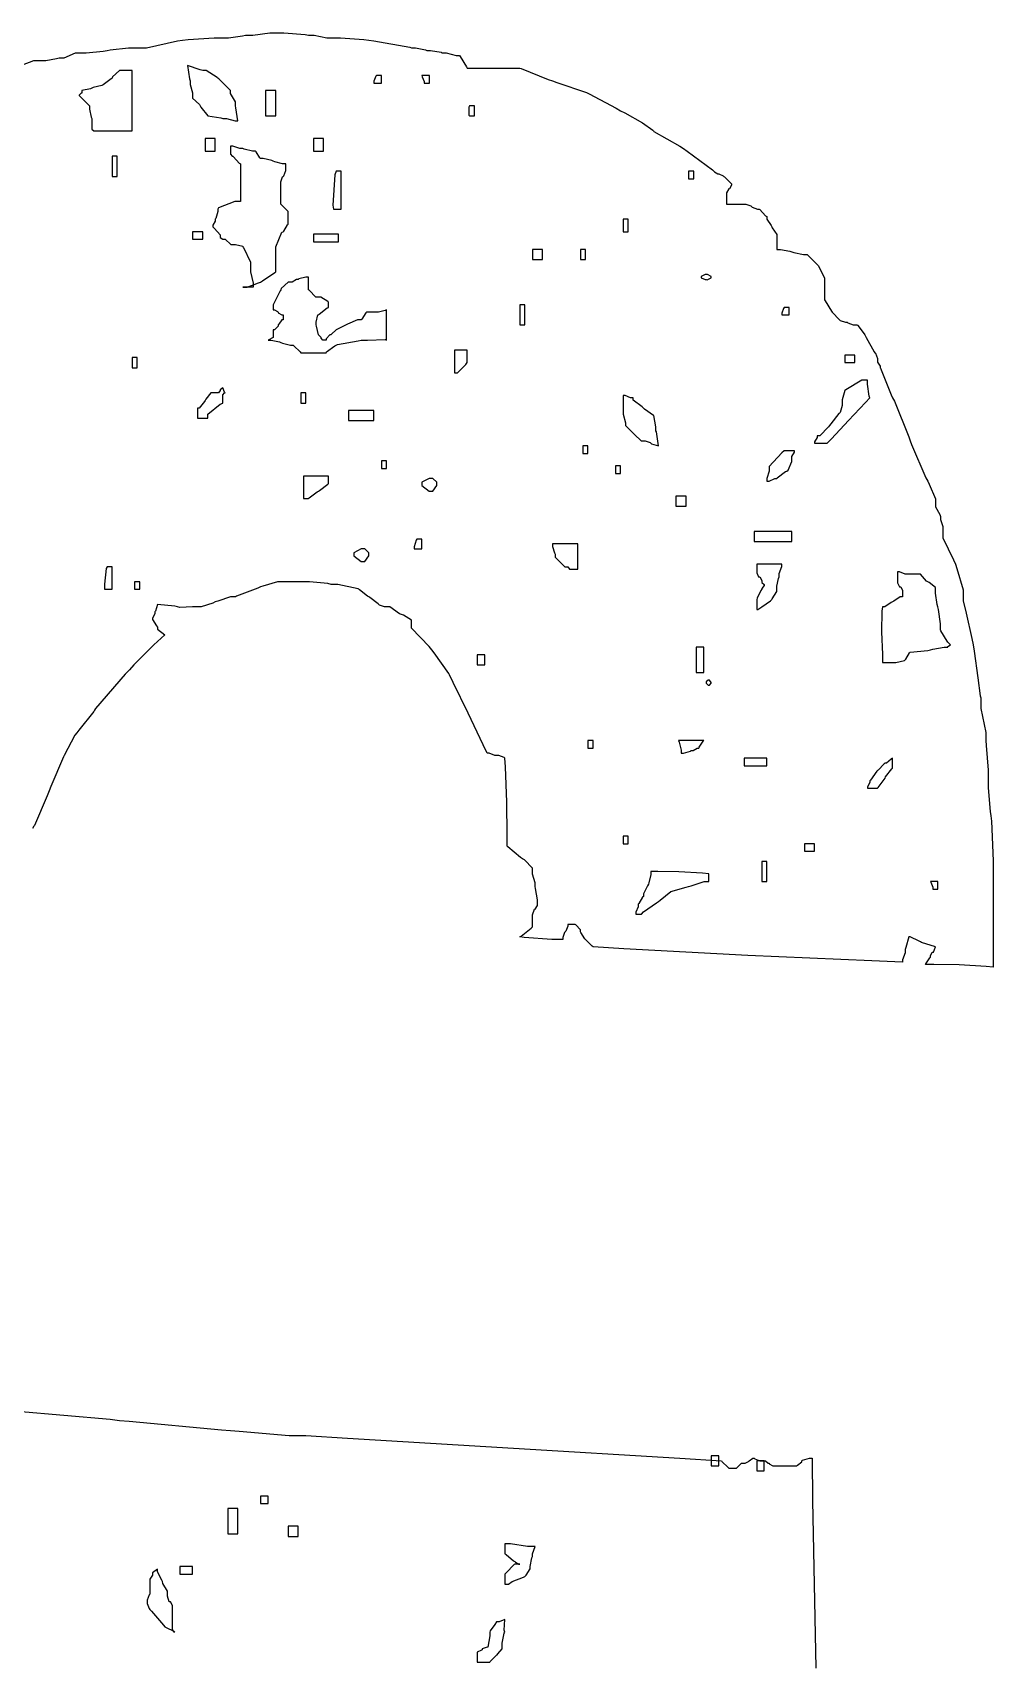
# Model space of a CAD drawing. Extents: x 58 to 299, y 50 to 312.
# Drawn here: x 214.26 to 227.72, y 184.75 to 207.65 of the extents above; entities that cross this region are included whole.
import ezdxf

# ---------------------------------------------------------------- set-up
doc = ezdxf.new("R2010")
doc.units = 0
doc.header["$MEASUREMENT"] = 0

msp = doc.modelspace()

# ---------------------------------------------------------------- linework, layer by layer
at = {"color": 40}
for points in [[(213.96, 207.134), (214.277, 207.257), (214.383, 207.257), (214.443, 207.257), (214.594, 207.284), (214.629, 207.293), (214.7, 207.293), (214.858, 207.363), (214.912, 207.363), (215.009, 207.363), (215.247, 207.389), (215.301, 207.397), (215.345, 207.407), (215.601, 207.433), (215.688, 207.433), (215.854, 207.433), (216.287, 207.531), (216.359, 207.54), (216.437, 207.549), (216.801, 207.574), (216.922, 207.574), (217.001, 207.574), (217.197, 207.602), (217.241, 207.61), (217.346, 207.61), (217.584, 207.646), (217.664, 207.646), (217.778, 207.646), (218.079, 207.619), (218.123, 207.61), (218.201, 207.61), (218.379, 207.574), (218.44, 207.574), (218.572, 207.574), (218.897, 207.549), (218.969, 207.54), (219.039, 207.531), (219.542, 207.443), (219.568, 207.433), (219.621, 207.433), (219.763, 207.407), (219.781, 207.397), (219.833, 207.397), (219.983, 207.373), (219.993, 207.363), (220.053, 207.363), (220.193, 207.327), (220.24, 207.327), (220.248, 207.311), (220.336, 207.169), (220.346, 207.151), (220.53, 207.151), (220.946, 207.151), (221.085, 207.151), (221.102, 207.143), (221.482, 206.992), (221.544, 206.974), (221.605, 206.948), (222.02, 206.808), (222.038, 206.798), (222.056, 206.79), (222.435, 206.587), (222.497, 206.551), (222.557, 206.525), (222.804, 206.385), (222.946, 206.279), (222.956, 206.269), (222.964, 206.261), (223.325, 206.058), (223.379, 206.022), (223.431, 205.988), (223.784, 205.723), (223.802, 205.705), (223.81, 205.697), (223.857, 205.669), (223.873, 205.669), (223.873, 205.669), (223.934, 205.643), (223.944, 205.633), (223.952, 205.625), (224.04, 205.539), (224.05, 205.529), (224.05, 205.511), (224.022, 205.457), (224.014, 205.457), (224.014, 205.457), (223.978, 205.405), (223.978, 205.387), (223.978, 205.353), (223.978, 205.274), (223.978, 205.246), (224.04, 205.246), (224.179, 205.246), (224.226, 205.246), (224.252, 205.246), (224.321, 205.22), (224.331, 205.21), (224.339, 205.202), (224.412, 205.176), (224.437, 205.176), (224.445, 205.168), (224.525, 205.08), (224.543, 205.07), (224.543, 205.036), (224.604, 204.946), (224.613, 204.928), (224.622, 204.912), (224.683, 204.819), (224.683, 204.788), (224.683, 204.743), (224.683, 204.644), (224.683, 204.611), (224.736, 204.611), (224.868, 204.585), (224.896, 204.575), (224.922, 204.567), (225.061, 204.541), (225.108, 204.541), (225.124, 204.524), (225.231, 204.417), (225.249, 204.399), (225.265, 204.383), (225.355, 204.21), (225.355, 204.152), (225.355, 204.091), (225.355, 203.952), (225.355, 203.906), (225.363, 203.889), (225.451, 203.747), (225.461, 203.729), (225.469, 203.721), (225.556, 203.633), (225.565, 203.623), (225.574, 203.615), (225.647, 203.589), (225.672, 203.589), (225.68, 203.58), (225.753, 203.553), (225.778, 203.553), (225.814, 203.553), (225.822, 203.545), (225.909, 203.43), (225.918, 203.412), (225.936, 203.378), (226.05, 203.174), (226.06, 203.164), (226.068, 203.156), (226.095, 203.084), (226.095, 203.06), (226.095, 203.033), (226.131, 202.974), (226.131, 202.953), (226.139, 202.945), (226.289, 202.575), (226.307, 202.53), (226.333, 202.486), (226.536, 201.983), (226.554, 201.929), (226.57, 201.877), (226.774, 201.41), (226.8, 201.366), (226.818, 201.322), (226.906, 201.116), (226.906, 201.047), (226.906, 201.003), (226.967, 200.899), (226.977, 200.871), (226.977, 200.827), (227.013, 200.728), (227.013, 200.695), (227.013, 200.572), (227.161, 200.263), (227.189, 200.201), (227.205, 200.141), (227.295, 199.843), (227.295, 199.742), (227.295, 199.686), (227.338, 199.514), (227.417, 199.161), (227.435, 199.073), (227.452, 198.985), (227.5, 198.61), (227.532, 198.359), (227.542, 198.331), (227.542, 198.182), (227.612, 197.845), (227.612, 197.732), (227.62, 197.662), (227.648, 197.318), (227.648, 197.203), (227.648, 197.07), (227.673, 196.736), (227.682, 196.674), (227.691, 196.603), (227.718, 196.048), (227.718, 195.862), (227.718, 195.669), (227.718, 195.232), (227.718, 195.086), (227.718, 194.954), (227.718, 194.656), (227.718, 194.557), (227.62, 194.566), (227.241, 194.589), (226.884, 194.593), (226.766, 194.593), (226.774, 194.602), (226.827, 194.689), (226.836, 194.697), (226.836, 194.715), (226.862, 194.769), (226.872, 194.769), (226.88, 194.769), (226.906, 194.84), (226.906, 194.84), (226.906, 194.84), (226.712, 194.902), (226.696, 194.91), (226.678, 194.919), (226.554, 194.98), (226.554, 194.98), (226.536, 194.98), (226.491, 194.831), (226.483, 194.804), (226.483, 194.759), (226.447, 194.66), (226.447, 194.627), (226.015, 194.645), (224.278, 194.721), (222.541, 194.813), (222.11, 194.84), (222.1, 194.849), (222.012, 194.937), (222.003, 194.946), (221.994, 194.955), (221.941, 195.042), (221.933, 195.05), (221.933, 195.078), (221.87, 195.148), (221.861, 195.156), (221.827, 195.156), (221.809, 195.156), (221.769, 195.156), (221.757, 195.156), (221.757, 195.13), (221.729, 195.06), (221.721, 195.05), (221.711, 195.042), (221.685, 194.97), (221.685, 194.946), (221.535, 194.946), (221.146, 194.972), (221.085, 194.98), (221.102, 194.99), (221.244, 195.104), (221.262, 195.122), (221.262, 195.158), (221.262, 195.236), (221.262, 195.263), (221.262, 195.29), (221.288, 195.369), (221.298, 195.369), (221.298, 195.369), (221.332, 195.422), (221.332, 195.439), (221.332, 195.501), (221.306, 195.659), (221.298, 195.685), (221.298, 195.739), (221.262, 195.859), (221.262, 195.898), (221.262, 195.942), (221.148, 196.058), (221.121, 196.074), (221.094, 196.092), (220.918, 196.242), (220.909, 196.251), (220.909, 196.405), (220.904, 196.868), (220.883, 197.363), (220.875, 197.485), (220.865, 197.495), (220.792, 197.52), (220.769, 197.52), (220.733, 197.52), (220.653, 197.556), (220.627, 197.556), (220.573, 197.671), (220.362, 198.116), (220.15, 198.544), (220.097, 198.65), (220.088, 198.668), (219.885, 198.959), (219.851, 199.003), (219.815, 199.047), (219.568, 199.304), (219.568, 199.39), (219.568, 199.417), (219.454, 199.488), (219.428, 199.496), (219.4, 199.505), (219.261, 199.602), (219.215, 199.602), (219.189, 199.602), (219.119, 199.628), (219.111, 199.636), (219.101, 199.646), (218.985, 199.734), (218.969, 199.742), (218.951, 199.752), (218.837, 199.84), (218.828, 199.849), (218.819, 199.858), (218.533, 199.919), (218.44, 199.919), (218.396, 199.929), (218.138, 199.955), (218.053, 199.955), (218.053, 199.955), (217.945, 199.955), (217.91, 199.955), (217.875, 199.955), (217.796, 199.955), (217.77, 199.955), (217.69, 199.955), (217.486, 199.894), (217.452, 199.885), (217.416, 199.867), (217.117, 199.752), (217.099, 199.742), (217.029, 199.742), (216.852, 199.682), (216.818, 199.672), (216.782, 199.656), (216.622, 199.602), (216.57, 199.602), (216.499, 199.602), (216.323, 199.594), (216.289, 199.602), (216.253, 199.612), (216.006, 199.636), (216.006, 199.636), (216.006, 199.636), (215.979, 199.541), (215.97, 199.532), (215.97, 199.505), (215.936, 199.446), (215.936, 199.426), (215.936, 199.426), (215.996, 199.337), (216.006, 199.319), (216.006, 199.293), (216.112, 199.213), (216.112, 199.213), (216.112, 199.213), (215.956, 199.073), (215.678, 198.792), (215.617, 198.72), (215.555, 198.659), (215.141, 198.182), (215.124, 198.155), (215.114, 198.138), (214.904, 197.874), (214.878, 197.838), (214.85, 197.804), (214.701, 197.52), (214.701, 197.52), (214.691, 197.503), (214.515, 197.088), (214.489, 197.026), (214.461, 196.956), (214.285, 196.543), (214.277, 196.533), (214.259, 196.499)], [(214.046, 188.339), (215.345, 188.225), (215.477, 188.207), (215.609, 188.199), (216.905, 188.076), (217.029, 188.067), (217.151, 188.058), (217.853, 187.995), (218.087, 187.995), (218.669, 187.96), (220.997, 187.82), (223.325, 187.678), (223.908, 187.642), (223.916, 187.634), (224.004, 187.547), (224.014, 187.537), (224.03, 187.537), (224.07, 187.537), (224.084, 187.537), (224.12, 187.537), (224.128, 187.547), (224.181, 187.599), (224.19, 187.608), (224.226, 187.608), (224.242, 187.608), (224.287, 187.634), (224.296, 187.642), (224.296, 187.642), (224.349, 187.678), (224.367, 187.678), (224.375, 187.67), (224.448, 187.642), (224.473, 187.642), (224.507, 187.642), (224.525, 187.642), (224.565, 187.608), (224.579, 187.608), (224.579, 187.599), (224.631, 187.572), (224.649, 187.572), (224.649, 187.572), (224.754, 187.572), (224.79, 187.572), (224.834, 187.572), (224.933, 187.572), (224.966, 187.572), (224.975, 187.581), (225.036, 187.627), (225.036, 187.642), (225.045, 187.652), (225.144, 187.678), (225.178, 187.678), (225.187, 187.088), (225.231, 184.737)]]:
    msp.add_lwpolyline(points, dxfattribs=at)
for points in [[(214.912, 206.764), (214.928, 206.746), (215.036, 206.64), (215.054, 206.622), (215.054, 206.577), (215.079, 206.463), (215.088, 206.445), (215.088, 206.411), (215.088, 206.332), (215.088, 206.305), (215.088, 206.296), (215.114, 206.269), (215.124, 206.269), (215.257, 206.269), (215.554, 206.269), (215.653, 206.269), (215.653, 206.481), (215.653, 206.958), (215.653, 207.117), (215.653, 207.117), (215.546, 207.117), (215.511, 207.117), (215.476, 207.117), (215.379, 207.028), (215.371, 207.01), (215.361, 207.002), (215.247, 206.914), (215.23, 206.904), (215.23, 206.904), (215.105, 206.878), (215.088, 206.868), (215.07, 206.86), (214.948, 206.834), (214.948, 206.834), (214.948, 206.834), (214.948, 206.798), (214.948, 206.798), (214.938, 206.798), (214.912, 206.773), (214.912, 206.764)], [(216.429, 207.187), (216.429, 207.187), (216.455, 207.002), (216.465, 206.974), (216.465, 206.922), (216.499, 206.804), (216.499, 206.764), (216.499, 206.729), (216.596, 206.64), (216.606, 206.622), (216.614, 206.605), (216.712, 206.481), (216.712, 206.481), (216.712, 206.481), (216.896, 206.455), (216.922, 206.445), (216.975, 206.445), (217.095, 206.411), (217.135, 206.411), (217.135, 206.411), (217.107, 206.595), (217.099, 206.622), (217.099, 206.676), (217.029, 206.795), (217.029, 206.834), (217.019, 206.852), (216.869, 207.002), (216.852, 207.01), (216.843, 207.02), (216.691, 207.117), (216.642, 207.117), (216.606, 207.126), (216.429, 207.187), (216.429, 207.187)], [(219.039, 206.94), (219.065, 206.94), (219.125, 206.94), (219.145, 206.94), (219.145, 206.966), (219.145, 207.026), (219.145, 207.045), (219.127, 207.045), (219.087, 207.045), (219.075, 207.045), (219.065, 207.036), (219.039, 206.965), (219.039, 206.94)], [(219.745, 206.94), (219.763, 206.94), (219.803, 206.94), (219.817, 206.94), (219.817, 206.966), (219.817, 207.026), (219.817, 207.045), (219.789, 207.045), (219.729, 207.045), (219.71, 207.045), (219.718, 207.028), (219.745, 206.962), (219.745, 206.94)], [(217.523, 206.481), (217.523, 206.481), (217.628, 206.481), (217.664, 206.481), (217.664, 206.569), (217.664, 206.768), (217.664, 206.834), (217.628, 206.834), (217.55, 206.834), (217.523, 206.834), (217.523, 206.746), (217.523, 206.547), (217.523, 206.481)], [(220.38, 206.481), (220.396, 206.481), (220.436, 206.481), (220.45, 206.481), (220.45, 206.517), (220.45, 206.595), (220.45, 206.622), (220.432, 206.622), (220.392, 206.622), (220.38, 206.622), (220.37, 206.605), (220.37, 206.491), (220.38, 206.481)], [(216.676, 205.986), (216.71, 205.986), (216.79, 205.986), (216.818, 205.986), (216.818, 206.03), (216.818, 206.13), (216.818, 206.163), (216.818, 206.163), (216.71, 206.163), (216.676, 206.163), (216.676, 206.119), (216.676, 206.019), (216.676, 205.986)], [(218.193, 205.986), (218.228, 205.986), (218.306, 205.986), (218.333, 205.986), (218.333, 206.03), (218.333, 206.13), (218.333, 206.163), (218.298, 206.163), (218.219, 206.163), (218.193, 206.163), (218.193, 206.119), (218.193, 206.019), (218.193, 205.986)], [(215.371, 205.633), (215.387, 205.633), (215.441, 205.633), (215.441, 205.633), (215.441, 205.705), (215.441, 205.864), (215.441, 205.916), (215.423, 205.916), (215.371, 205.916), (215.371, 205.916), (215.371, 205.846), (215.371, 205.687), (215.371, 205.633)], [(216.888, 204.788), (216.888, 204.779), (216.922, 204.752), (216.922, 204.752), (216.957, 204.752), (217.037, 204.681), (217.065, 204.681), (217.099, 204.681), (217.205, 204.657), (217.205, 204.647), (217.213, 204.639), (217.311, 204.433), (217.311, 204.365), (217.311, 204.294), (217.347, 204.136), (217.347, 204.082), (217.347, 204.082), (217.239, 204.082), (217.205, 204.082), (217.266, 204.082), (217.425, 204.144), (217.452, 204.152), (217.478, 204.17), (217.654, 204.286), (217.664, 204.294), (217.664, 204.294), (217.664, 204.505), (217.664, 204.575), (217.664, 204.647), (217.752, 204.85), (217.77, 204.858), (217.778, 204.868), (217.831, 204.956), (217.84, 204.964), (217.84, 204.964), (217.84, 205), (217.84, 205), (217.84, 205.036), (217.84, 205.114), (217.84, 205.14), (217.831, 205.15), (217.743, 205.238), (217.734, 205.246), (217.734, 205.282), (217.734, 205.361), (217.734, 205.387), (217.734, 205.423), (217.734, 205.503), (217.734, 205.529), (217.734, 205.555), (217.76, 205.625), (217.77, 205.633), (217.778, 205.643), (217.804, 205.716), (217.804, 205.74), (217.804, 205.74), (217.804, 205.776), (217.804, 205.776), (217.804, 205.776), (217.804, 205.81), (217.804, 205.81), (217.76, 205.81), (217.654, 205.838), (217.628, 205.846), (217.61, 205.855), (217.49, 205.882), (217.452, 205.882), (217.442, 205.891), (217.39, 205.978), (217.381, 205.986), (217.337, 205.986), (217.221, 206.014), (217.205, 206.022), (217.161, 206.022), (217.062, 206.058), (217.029, 206.058), (217.029, 206.032), (217.029, 205.972), (217.029, 205.952), (217.029, 205.944), (217.055, 205.916), (217.065, 205.916), (217.073, 205.908), (217.153, 205.82), (217.171, 205.81), (217.171, 205.732), (217.171, 205.554), (217.171, 205.493), (217.171, 205.441), (217.171, 205.321), (217.171, 205.281), (217.091, 205.281), (216.861, 205.194), (216.852, 205.176), (216.852, 205.142), (216.826, 205.044), (216.818, 205.034), (216.818, 205.008), (216.782, 204.949), (216.782, 204.928), (216.808, 204.902), (216.888, 204.816), (216.888, 204.788)], [(218.476, 205.176), (218.502, 205.176), (218.561, 205.176), (218.582, 205.176), (218.582, 205.309), (218.582, 205.606), (218.582, 205.705), (218.564, 205.705), (218.51, 205.705), (218.51, 205.705), (218.492, 205.653), (218.466, 205.23), (218.476, 205.176)], [(223.449, 205.599), (223.467, 205.599), (223.507, 205.599), (223.521, 205.599), (223.521, 205.627), (223.521, 205.686), (223.521, 205.705), (223.503, 205.705), (223.461, 205.705), (223.449, 205.705), (223.449, 205.679), (223.449, 205.62), (223.449, 205.599)], [(222.533, 204.858), (222.549, 204.858), (222.589, 204.858), (222.603, 204.858), (222.603, 204.902), (222.603, 205.001), (222.603, 205.034), (222.585, 205.034), (222.545, 205.034), (222.533, 205.034), (222.533, 204.99), (222.533, 204.891), (222.533, 204.858)], [(216.499, 204.752), (216.534, 204.752), (216.614, 204.752), (216.642, 204.752), (216.642, 204.779), (216.642, 204.839), (216.642, 204.858), (216.642, 204.858), (216.534, 204.858), (216.499, 204.858), (216.499, 204.832), (216.499, 204.772), (216.499, 204.752)], [(218.193, 204.717), (218.281, 204.717), (218.48, 204.717), (218.546, 204.717), (218.546, 204.745), (218.546, 204.804), (218.546, 204.823), (218.458, 204.823), (218.259, 204.823), (218.193, 204.823), (218.193, 204.797), (218.193, 204.738), (218.193, 204.717)], [(221.262, 204.471), (221.296, 204.471), (221.376, 204.471), (221.404, 204.471), (221.404, 204.506), (221.404, 204.585), (221.404, 204.611), (221.368, 204.611), (221.288, 204.611), (221.262, 204.611), (221.262, 204.577), (221.262, 204.498), (221.262, 204.471)], [(221.933, 204.471), (221.949, 204.471), (221.99, 204.471), (222.003, 204.471), (222.003, 204.506), (222.003, 204.585), (222.003, 204.611), (221.985, 204.611), (221.946, 204.611), (221.933, 204.611), (221.933, 204.577), (221.933, 204.498), (221.933, 204.471)], [(223.767, 204.222), (223.767, 204.232), (223.713, 204.258), (223.697, 204.258), (223.679, 204.258), (223.625, 204.232), (223.625, 204.222), (223.625, 204.214), (223.679, 204.188), (223.697, 204.188), (223.707, 204.184), (223.767, 204.213), (223.767, 204.222)], [(217.558, 203.34), (217.602, 203.34), (217.716, 203.316), (217.734, 203.306), (217.76, 203.298), (217.872, 203.27), (217.91, 203.27), (217.919, 203.262), (218.007, 203.174), (218.017, 203.164), (218.061, 203.164), (218.16, 203.164), (218.193, 203.164), (218.237, 203.164), (218.336, 203.164), (218.369, 203.164), (218.378, 203.174), (218.492, 203.262), (218.51, 203.27), (218.528, 203.28), (218.819, 203.332), (218.863, 203.34), (218.951, 203.34), (219.198, 203.35), (219.215, 203.34), (219.215, 203.447), (219.215, 203.686), (219.215, 203.765), (219.198, 203.757), (219.105, 203.729), (219.075, 203.729), (219.075, 203.729), (218.969, 203.729), (218.935, 203.729), (218.925, 203.721), (218.871, 203.633), (218.863, 203.623), (218.809, 203.623), (218.669, 203.562), (218.652, 203.553), (218.634, 203.545), (218.51, 203.483), (218.51, 203.483), (218.51, 203.483), (218.448, 203.422), (218.44, 203.412), (218.422, 203.412), (218.369, 203.358), (218.369, 203.34), (218.333, 203.34), (218.324, 203.34), (218.299, 203.368), (218.299, 203.376), (218.263, 203.412), (218.263, 203.412), (218.237, 203.536), (218.229, 203.553), (218.229, 203.589), (218.254, 203.693), (218.263, 203.693), (218.272, 203.703), (218.387, 203.791), (218.405, 203.799), (218.405, 203.799), (218.405, 203.835), (218.405, 203.835), (218.405, 203.835), (218.405, 203.87), (218.405, 203.87), (218.396, 203.879), (218.296, 203.942), (218.263, 203.942), (218.228, 203.942), (218.131, 204.038), (218.123, 204.046), (218.123, 204.09), (218.123, 204.19), (218.123, 204.222), (218.087, 204.222), (217.989, 204.198), (217.981, 204.188), (217.955, 204.188), (217.895, 204.152), (217.876, 204.152), (217.84, 204.152), (217.743, 204.064), (217.734, 204.046), (217.725, 204.03), (217.636, 203.853), (217.628, 203.835), (217.628, 203.835), (217.628, 203.799), (217.628, 203.799), (217.628, 203.799), (217.628, 203.765), (217.628, 203.765), (217.646, 203.765), (217.69, 203.739), (217.7, 203.729), (217.7, 203.721), (217.752, 203.693), (217.77, 203.693), (217.77, 203.693), (217.77, 203.659), (217.77, 203.659), (217.77, 203.659), (217.77, 203.623), (217.77, 203.623), (217.752, 203.623), (217.708, 203.562), (217.7, 203.553), (217.7, 203.536), (217.646, 203.483), (217.628, 203.483), (217.628, 203.456), (217.628, 203.397), (217.628, 203.376), (217.628, 203.376), (217.558, 203.34), (217.558, 203.34)], [(221.085, 203.553), (221.102, 203.553), (221.156, 203.553), (221.156, 203.553), (221.156, 203.624), (221.156, 203.783), (221.156, 203.835), (221.138, 203.835), (221.085, 203.835), (221.085, 203.835), (221.085, 203.765), (221.085, 203.606), (221.085, 203.553)], [(224.755, 203.693), (224.782, 203.693), (224.839, 203.693), (224.86, 203.693), (224.86, 203.721), (224.86, 203.78), (224.86, 203.799), (224.842, 203.799), (224.79, 203.799), (224.79, 203.799), (224.78, 203.783), (224.755, 203.717), (224.755, 203.693)], [(215.653, 202.953), (215.67, 202.953), (215.71, 202.953), (215.724, 202.953), (215.724, 202.989), (215.724, 203.068), (215.724, 203.094), (215.706, 203.094), (215.666, 203.094), (215.653, 203.094), (215.653, 203.06), (215.653, 202.981), (215.653, 202.953)], [(220.169, 202.883), (220.213, 202.883), (220.328, 202.998), (220.346, 203.024), (220.346, 203.068), (220.346, 203.167), (220.346, 203.2), (220.302, 203.2), (220.202, 203.2), (220.169, 203.2), (220.169, 203.121), (220.169, 202.944), (220.169, 202.883)], [(225.637, 203.024), (225.637, 203.024), (225.742, 203.024), (225.778, 203.024), (225.778, 203.051), (225.778, 203.11), (225.778, 203.13), (225.778, 203.13), (225.672, 203.13), (225.637, 203.13), (225.637, 203.104), (225.637, 203.044), (225.637, 203.024)], [(216.922, 202.671), (216.922, 202.671), (216.888, 202.645), (216.888, 202.635), (216.888, 202.635), (216.861, 202.601), (216.852, 202.601), (216.834, 202.601), (216.794, 202.601), (216.782, 202.601), (216.754, 202.601), (216.684, 202.512), (216.676, 202.494), (216.666, 202.478), (216.593, 202.388), (216.57, 202.388), (216.57, 202.354), (216.57, 202.275), (216.57, 202.248), (216.604, 202.248), (216.684, 202.248), (216.712, 202.248), (216.712, 202.301), (216.887, 202.442), (216.922, 202.458), (216.922, 202.486), (216.922, 202.546), (216.922, 202.565), (216.922, 202.575), (216.949, 202.601), (216.958, 202.601), (216.949, 202.61), (216.922, 202.671), (216.922, 202.671)], [(225.954, 202.777), (225.874, 202.777), (225.654, 202.645), (225.637, 202.635), (225.637, 202.635), (225.601, 202.503), (225.601, 202.458), (225.601, 202.424), (225.574, 202.328), (225.565, 202.318), (225.556, 202.31), (225.442, 202.169), (225.425, 202.142), (225.407, 202.125), (225.287, 202.001), (225.249, 202.001), (225.249, 201.975), (225.213, 201.916), (225.213, 201.895), (225.257, 201.895), (225.356, 201.895), (225.389, 201.895), (225.451, 201.957), (225.69, 202.213), (225.928, 202.468), (225.99, 202.53), (225.98, 202.557), (225.954, 202.722), (225.954, 202.777)], [(218.017, 202.458), (218.033, 202.458), (218.073, 202.458), (218.087, 202.458), (218.087, 202.494), (218.087, 202.575), (218.087, 202.601), (218.069, 202.601), (218.029, 202.601), (218.017, 202.601), (218.017, 202.566), (218.017, 202.486), (218.017, 202.458)], [(222.533, 202.565), (222.533, 202.512), (222.533, 202.394), (222.533, 202.354), (222.533, 202.301), (222.567, 202.182), (222.567, 202.142), (222.575, 202.134), (222.663, 202.045), (222.673, 202.035), (222.69, 202.019), (222.783, 201.929), (222.815, 201.929), (222.841, 201.929), (222.91, 201.905), (222.92, 201.895), (222.928, 201.887), (223.026, 201.859), (223.026, 201.859), (223.026, 201.859), (223, 202.055), (222.992, 202.071), (222.992, 202.125), (222.964, 202.282), (222.956, 202.282), (222.956, 202.282), (222.831, 202.372), (222.815, 202.388), (222.797, 202.406), (222.673, 202.5), (222.673, 202.53), (222.637, 202.53), (222.559, 202.565), (222.533, 202.565)], [(218.686, 202.212), (218.774, 202.212), (218.973, 202.212), (219.039, 202.212), (219.039, 202.248), (219.039, 202.328), (219.039, 202.354), (218.951, 202.354), (218.753, 202.354), (218.686, 202.354), (218.686, 202.319), (218.686, 202.239), (218.686, 202.212)], [(221.967, 201.753), (221.984, 201.753), (222.024, 201.753), (222.038, 201.753), (222.038, 201.781), (222.038, 201.84), (222.038, 201.859), (222.02, 201.859), (221.98, 201.859), (221.967, 201.859), (221.967, 201.833), (221.967, 201.774), (221.967, 201.753)], [(224.79, 201.789), (224.754, 201.763), (224.579, 201.571), (224.579, 201.506), (224.579, 201.506), (224.543, 201.402), (224.543, 201.366), (224.578, 201.366), (224.656, 201.4), (224.683, 201.4), (224.692, 201.41), (224.808, 201.498), (224.826, 201.506), (224.842, 201.516), (224.896, 201.641), (224.896, 201.683), (224.896, 201.71), (224.932, 201.769), (224.932, 201.789), (224.896, 201.789), (224.816, 201.789), (224.79, 201.789)], [(219.145, 201.542), (219.162, 201.542), (219.202, 201.542), (219.215, 201.542), (219.215, 201.57), (219.215, 201.629), (219.215, 201.648), (219.198, 201.648), (219.158, 201.648), (219.145, 201.648), (219.145, 201.622), (219.145, 201.563), (219.145, 201.542)], [(222.426, 201.472), (222.443, 201.472), (222.483, 201.472), (222.497, 201.472), (222.497, 201.498), (222.497, 201.557), (222.497, 201.577), (222.479, 201.577), (222.439, 201.577), (222.426, 201.577), (222.426, 201.55), (222.426, 201.493), (222.426, 201.472)], [(218.053, 201.119), (218.069, 201.119), (218.109, 201.119), (218.123, 201.119), (218.131, 201.129), (218.245, 201.216), (218.263, 201.224), (218.28, 201.234), (218.396, 201.322), (218.405, 201.33), (218.405, 201.357), (218.405, 201.417), (218.405, 201.436), (218.317, 201.436), (218.119, 201.436), (218.053, 201.436), (218.053, 201.357), (218.053, 201.18), (218.053, 201.119)], [(219.851, 201.4), (219.815, 201.4), (219.71, 201.348), (219.71, 201.33), (219.71, 201.304), (219.815, 201.224), (219.851, 201.224), (219.867, 201.224), (219.921, 201.304), (219.921, 201.33), (219.921, 201.348), (219.867, 201.4), (219.851, 201.4)], [(223.272, 201.013), (223.307, 201.013), (223.387, 201.013), (223.415, 201.013), (223.415, 201.049), (223.415, 201.127), (223.415, 201.154), (223.415, 201.154), (223.307, 201.154), (223.272, 201.154), (223.272, 201.119), (223.272, 201.041), (223.272, 201.013)], [(224.367, 200.518), (224.499, 200.518), (224.797, 200.518), (224.896, 200.518), (224.896, 200.554), (224.896, 200.634), (224.896, 200.66), (224.764, 200.66), (224.466, 200.66), (224.367, 200.66), (224.367, 200.626), (224.367, 200.546), (224.367, 200.518)], [(218.899, 200.414), (218.863, 200.414), (218.758, 200.36), (218.758, 200.342), (218.758, 200.316), (218.863, 200.237), (218.899, 200.237), (218.915, 200.237), (218.969, 200.316), (218.969, 200.342), (218.969, 200.36), (218.915, 200.414), (218.899, 200.414)], [(219.604, 200.414), (219.63, 200.414), (219.69, 200.414), (219.71, 200.414), (219.71, 200.449), (219.71, 200.528), (219.71, 200.554), (219.692, 200.554), (219.653, 200.554), (219.64, 200.554), (219.63, 200.538), (219.604, 200.445), (219.604, 200.414)], [(221.58, 200.342), (221.58, 200.298), (221.713, 200.165), (221.757, 200.165), (221.757, 200.165), (221.782, 200.131), (221.791, 200.131), (221.817, 200.131), (221.876, 200.131), (221.897, 200.131), (221.897, 200.219), (221.897, 200.418), (221.897, 200.484), (221.809, 200.484), (221.611, 200.484), (221.544, 200.484), (221.544, 200.449), (221.571, 200.36), (221.58, 200.342)], [(215.265, 199.849), (215.291, 199.849), (215.35, 199.849), (215.371, 199.849), (215.371, 199.929), (215.371, 200.106), (215.371, 200.165), (215.353, 200.165), (215.313, 200.165), (215.301, 200.165), (215.291, 200.139), (215.265, 199.922), (215.265, 199.849)], [(224.473, 199.849), (224.463, 199.832), (224.411, 199.726), (224.403, 199.708), (224.403, 199.674), (224.403, 199.594), (224.403, 199.566), (224.419, 199.566), (224.473, 199.602), (224.473, 199.602), (224.473, 199.602), (224.595, 199.69), (224.613, 199.708), (224.622, 199.718), (224.683, 199.817), (224.683, 199.849), (224.683, 199.893), (224.71, 199.999), (224.719, 200.025), (224.719, 200.069), (224.755, 200.168), (224.755, 200.201), (224.667, 200.201), (224.469, 200.201), (224.403, 200.201), (224.403, 200.175), (224.403, 200.116), (224.403, 200.095), (224.403, 200.079), (224.427, 200.025), (224.437, 200.025), (224.445, 200.025), (224.473, 199.973), (224.473, 199.955), (224.473, 199.946), (224.507, 199.919), (224.507, 199.919), (224.507, 199.902), (224.473, 199.862), (224.473, 199.849)], [(215.688, 199.849), (215.706, 199.849), (215.746, 199.849), (215.76, 199.849), (215.76, 199.876), (215.76, 199.935), (215.76, 199.955), (215.742, 199.955), (215.7, 199.955), (215.688, 199.955), (215.688, 199.929), (215.688, 199.869), (215.688, 199.849)], [(226.167, 198.826), (226.167, 198.826), (226.271, 198.826), (226.307, 198.826), (226.351, 198.826), (226.474, 198.852), (226.483, 198.86), (226.491, 198.87), (226.544, 198.959), (226.554, 198.967), (226.554, 198.967), (226.8, 198.994), (226.836, 199.003), (226.871, 199.012), (227.029, 199.037), (227.083, 199.037), (227.083, 199.047), (227.119, 199.073), (227.119, 199.073), (227.119, 199.073), (227.083, 199.107), (227.083, 199.107), (227.073, 199.125), (226.985, 199.267), (226.977, 199.283), (226.977, 199.364), (226.95, 199.567), (226.942, 199.602), (226.932, 199.638), (226.906, 199.796), (226.906, 199.849), (226.906, 199.876), (226.818, 199.946), (226.8, 199.955), (226.782, 199.964), (226.696, 200.061), (226.696, 200.061), (226.652, 200.061), (226.552, 200.061), (226.519, 200.061), (226.483, 200.061), (226.403, 200.095), (226.377, 200.095), (226.377, 200.061), (226.377, 199.982), (226.377, 199.955), (226.377, 199.938), (226.403, 199.885), (226.413, 199.885), (226.421, 199.885), (226.447, 199.831), (226.447, 199.813), (226.447, 199.813), (226.447, 199.778), (226.447, 199.778), (226.447, 199.778), (226.447, 199.742), (226.447, 199.742), (226.412, 199.742), (226.324, 199.682), (226.307, 199.672), (226.289, 199.664), (226.197, 199.602), (226.167, 199.602), (226.157, 199.541), (226.153, 199.255), (226.167, 198.934), (226.167, 198.826)], [(223.555, 198.684), (223.581, 198.684), (223.64, 198.684), (223.661, 198.684), (223.661, 198.772), (223.661, 198.971), (223.661, 199.037), (223.634, 199.037), (223.574, 199.037), (223.555, 199.037), (223.555, 198.949), (223.555, 198.75), (223.555, 198.684)], [(220.486, 198.79), (220.512, 198.79), (220.571, 198.79), (220.592, 198.79), (220.592, 198.826), (220.592, 198.905), (220.592, 198.931), (220.565, 198.931), (220.506, 198.931), (220.486, 198.931), (220.486, 198.896), (220.486, 198.818), (220.486, 198.79)], [(223.731, 198.578), (223.722, 198.578), (223.697, 198.553), (223.697, 198.544), (223.697, 198.535), (223.722, 198.508), (223.731, 198.508), (223.74, 198.508), (223.767, 198.535), (223.767, 198.544), (223.767, 198.544), (223.74, 198.578), (223.731, 198.578)], [(222.038, 197.626), (222.056, 197.626), (222.096, 197.626), (222.11, 197.626), (222.11, 197.653), (222.11, 197.713), (222.11, 197.732), (222.092, 197.732), (222.05, 197.732), (222.038, 197.732), (222.038, 197.706), (222.038, 197.647), (222.038, 197.626)], [(223.344, 197.556), (223.379, 197.556), (223.475, 197.583), (223.485, 197.592), (223.511, 197.592), (223.57, 197.626), (223.591, 197.626), (223.599, 197.636), (223.652, 197.724), (223.661, 197.732), (223.573, 197.732), (223.375, 197.732), (223.308, 197.732), (223.316, 197.706), (223.344, 197.594), (223.344, 197.556)], [(224.226, 197.379), (224.305, 197.379), (224.482, 197.379), (224.543, 197.379), (224.543, 197.407), (224.543, 197.466), (224.543, 197.485), (224.463, 197.485), (224.286, 197.485), (224.226, 197.485), (224.226, 197.459), (224.226, 197.4), (224.226, 197.379)], [(226.201, 197.415), (226.191, 197.407), (226.103, 197.318), (226.095, 197.309), (226.085, 197.3), (225.998, 197.177), (225.99, 197.167), (225.99, 197.141), (225.954, 197.083), (225.954, 197.062), (225.989, 197.062), (226.067, 197.062), (226.095, 197.062), (226.103, 197.072), (226.191, 197.186), (226.201, 197.203), (226.209, 197.221), (226.297, 197.335), (226.307, 197.343), (226.307, 197.379), (226.307, 197.459), (226.307, 197.485), (226.289, 197.469), (226.223, 197.415), (226.201, 197.415)], [(222.533, 196.285), (222.549, 196.285), (222.589, 196.285), (222.603, 196.285), (222.603, 196.313), (222.603, 196.372), (222.603, 196.391), (222.585, 196.391), (222.545, 196.391), (222.533, 196.391), (222.533, 196.365), (222.533, 196.306), (222.533, 196.285)], [(225.072, 196.18), (225.107, 196.18), (225.185, 196.18), (225.213, 196.18), (225.213, 196.207), (225.213, 196.266), (225.213, 196.285), (225.177, 196.285), (225.098, 196.285), (225.072, 196.285), (225.072, 196.259), (225.072, 196.201), (225.072, 196.18)], [(224.473, 195.756), (224.489, 195.756), (224.529, 195.756), (224.543, 195.756), (224.543, 195.828), (224.543, 195.986), (224.543, 196.038), (224.525, 196.038), (224.485, 196.038), (224.473, 196.038), (224.473, 195.968), (224.473, 195.81), (224.473, 195.756)], [(222.92, 195.898), (222.92, 195.854), (222.893, 195.739), (222.885, 195.721), (222.875, 195.695), (222.815, 195.584), (222.815, 195.545), (222.805, 195.537), (222.752, 195.448), (222.743, 195.439), (222.743, 195.404), (222.709, 195.326), (222.709, 195.298), (222.726, 195.298), (222.765, 195.298), (222.779, 195.298), (222.787, 195.298), (222.815, 195.333), (222.815, 195.333), (222.815, 195.333), (222.998, 195.457), (223.026, 195.475), (223.052, 195.493), (223.202, 195.615), (223.202, 195.615), (223.202, 195.615), (223.413, 195.677), (223.449, 195.685), (223.483, 195.695), (223.669, 195.756), (223.731, 195.756), (223.731, 195.784), (223.731, 195.843), (223.731, 195.862), (223.643, 195.872), (223.313, 195.894), (223.018, 195.898), (222.92, 195.898)], [(226.872, 195.651), (226.888, 195.651), (226.929, 195.651), (226.942, 195.651), (226.942, 195.677), (226.942, 195.737), (226.942, 195.756), (226.915, 195.756), (226.856, 195.756), (226.836, 195.756), (226.844, 195.748), (226.872, 195.676), (226.872, 195.651)], [(223.767, 187.572), (223.793, 187.572), (223.853, 187.572), (223.873, 187.572), (223.873, 187.608), (223.873, 187.687), (223.873, 187.714), (223.846, 187.714), (223.786, 187.714), (223.767, 187.714), (223.767, 187.679), (223.767, 187.599), (223.767, 187.572)], [(224.403, 187.501), (224.429, 187.501), (224.487, 187.501), (224.507, 187.501), (224.507, 187.537), (224.507, 187.616), (224.507, 187.642), (224.481, 187.642), (224.422, 187.642), (224.403, 187.642), (224.403, 187.642), (224.403, 187.537), (224.403, 187.501)], [(217.452, 187.042), (217.478, 187.042), (217.537, 187.042), (217.558, 187.042), (217.558, 187.07), (217.558, 187.129), (217.558, 187.149), (217.53, 187.149), (217.471, 187.149), (217.452, 187.149), (217.452, 187.123), (217.452, 187.063), (217.452, 187.042)], [(216.994, 186.619), (216.994, 186.619), (217.099, 186.619), (217.135, 186.619), (217.135, 186.708), (217.135, 186.906), (217.135, 186.972), (217.135, 186.972), (217.029, 186.972), (216.994, 186.972), (216.994, 186.884), (216.994, 186.686), (216.994, 186.619)], [(217.84, 186.583), (217.875, 186.583), (217.953, 186.583), (217.981, 186.583), (217.981, 186.619), (217.981, 186.7), (217.981, 186.726), (217.945, 186.726), (217.866, 186.726), (217.84, 186.726), (217.84, 186.691), (217.84, 186.611), (217.84, 186.583)], [(221.015, 186.196), (221.006, 186.188), (220.891, 186.072), (220.875, 186.054), (220.875, 186.02), (220.875, 185.941), (220.875, 185.914), (220.909, 185.914), (220.926, 185.914), (220.979, 185.95), (220.979, 185.95), (220.979, 185.95), (221.138, 186.012), (221.156, 186.02), (221.174, 186.038), (221.228, 186.13), (221.228, 186.16), (221.228, 186.16), (221.252, 186.285), (221.262, 186.303), (221.262, 186.338), (221.298, 186.443), (221.298, 186.443), (221.192, 186.443), (220.953, 186.479), (220.875, 186.479), (220.875, 186.444), (220.875, 186.364), (220.875, 186.337), (220.891, 186.329), (220.997, 186.241), (221.015, 186.231), (221.023, 186.223), (221.069, 186.196), (221.085, 186.196), (221.085, 186.196), (221.032, 186.196), (221.015, 186.196)], [(216.323, 186.054), (216.367, 186.054), (216.466, 186.054), (216.499, 186.054), (216.499, 186.082), (216.499, 186.141), (216.499, 186.16), (216.455, 186.16), (216.356, 186.16), (216.323, 186.16), (216.323, 186.134), (216.323, 186.075), (216.323, 186.054)], [(215.864, 185.667), (215.864, 185.641), (215.89, 185.571), (215.9, 185.561), (215.926, 185.535), (216.094, 185.342), (216.112, 185.315), (216.129, 185.306), (216.235, 185.254), (216.253, 185.244), (216.243, 185.244), (216.217, 185.279), (216.217, 185.279), (216.217, 185.315), (216.217, 185.394), (216.217, 185.421), (216.217, 185.465), (216.217, 185.564), (216.217, 185.597), (216.217, 185.615), (216.191, 185.667), (216.183, 185.667), (216.173, 185.667), (216.147, 185.747), (216.147, 185.773), (216.147, 185.818), (216.085, 185.923), (216.076, 185.95), (216.067, 185.968), (216.006, 186.087), (216.006, 186.126), (216.006, 186.126), (215.936, 186.072), (215.936, 186.054), (215.936, 186.038), (215.9, 185.984), (215.9, 185.984), (215.9, 185.932), (215.9, 185.813), (215.9, 185.773), (215.89, 185.765), (215.864, 185.692), (215.864, 185.667)], [(220.875, 185.421), (220.875, 185.421), (220.795, 185.385), (220.769, 185.385), (220.759, 185.385), (220.733, 185.349), (220.733, 185.349), (220.733, 185.349), (220.671, 185.262), (220.663, 185.244), (220.663, 185.192), (220.635, 185.032), (220.627, 185.032), (220.627, 185.032), (220.556, 185.006), (220.556, 184.996), (220.547, 184.988), (220.486, 184.962), (220.486, 184.962), (220.486, 184.927), (220.486, 184.847), (220.486, 184.82), (220.53, 184.82), (220.629, 184.82), (220.663, 184.82), (220.671, 184.829), (220.759, 184.918), (220.769, 184.926), (220.777, 184.936), (220.839, 185.009), (220.839, 185.032), (220.839, 185.086), (220.865, 185.226), (220.875, 185.244), (220.865, 185.27), (220.875, 185.421), (220.875, 185.421)]]:
    msp.add_lwpolyline(points, close=True, dxfattribs=at)

doc.saveas('drawing.dxf')
